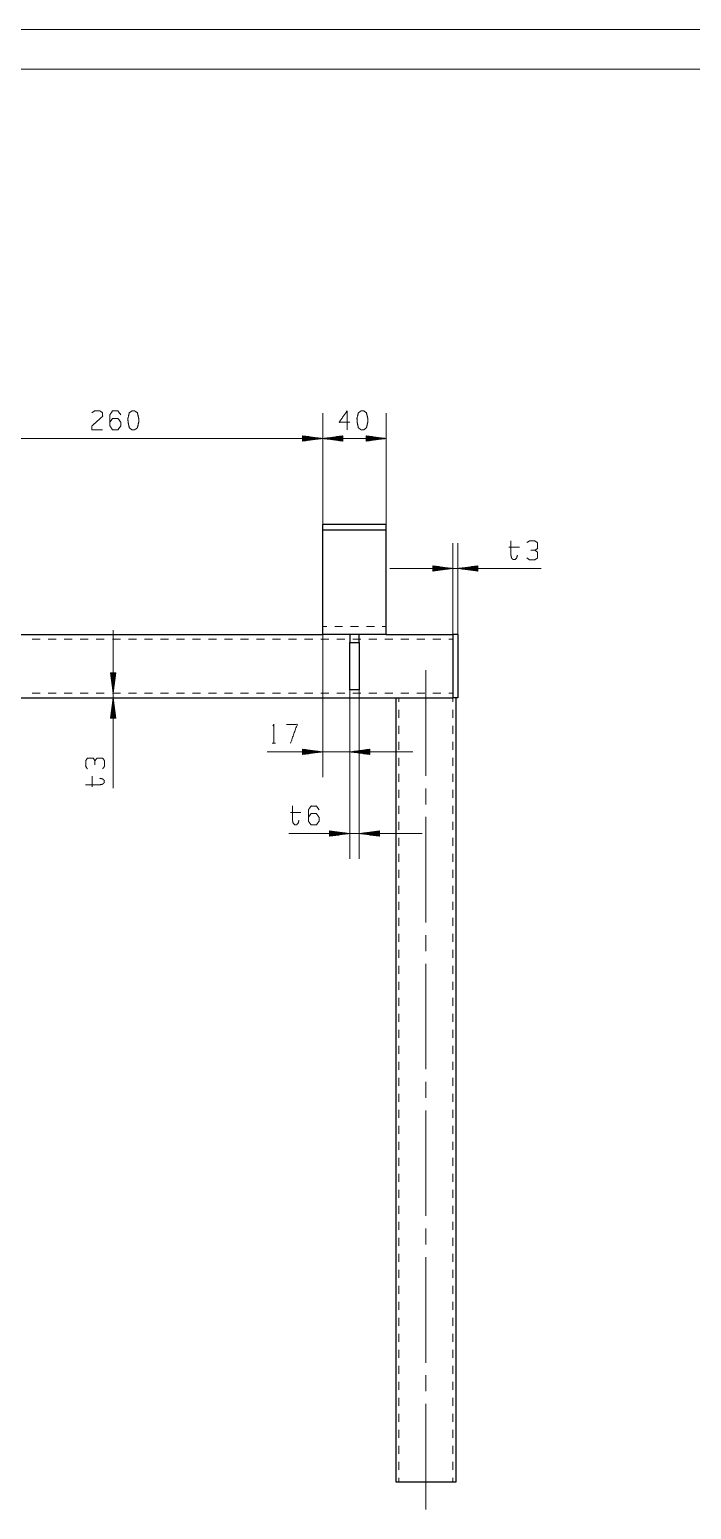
# Model space of a CAD drawing. Header units: millimetres. Extents: x 0 to 420, y 0 to 297.
# Drawn here: x 119.5 to 202.9, y 110.7 to 297 of the extents above; entities that cross this region are included whole.
import ezdxf

# ---------------------------------------------------------------- set-up
doc = ezdxf.new("R2010")
doc.units = ezdxf.units.MM
doc.layers.add('101', color=7, linetype='Continuous', true_color=0xffffff)

msp = doc.modelspace()

# ---------------------------------------------------------------- linework, layer by layer
at = {"layer": '101', "color": 133, "linetype": 'Continuous', "lineweight": 18}
for p, q in [((420, 297), (0, 297)), ((415, 292), (25, 292))]:
    msp.add_line(p, q, dxfattribs=at)
at = {"layer": '101', "color": 22, "linetype": 'Continuous', "lineweight": 18}
for p, q in [((156.43, 234.68), (156.43, 248.69)), ((156.43, 234.68), (156.43, 248.69)), ((164.43, 234.68), (164.43, 248.69)), ((104.43, 245.52), (156.43, 245.52)), ((153.89, 245.85), (153.92, 245.85)), ((153.89, 245.85), (153.92, 245.85)), ((153.89, 245.85), (153.89, 245.18)), ((156.43, 245.52), (153.89, 245.85)), ((153.89, 245.8), (154.3, 245.8)), ((153.89, 245.75), (154.69, 245.75)), ((153.89, 245.7), (155.08, 245.7)), ((153.89, 245.65), (155.46, 245.65)), ((153.89, 245.59), (155.85, 245.59)), ((153.89, 245.54), (156.23, 245.54)), ((153.89, 245.18), (156.43, 245.52)), ((153.89, 245.49), (156.23, 245.49)), ((153.89, 245.44), (155.85, 245.44)), ((153.89, 245.39), (155.46, 245.39)), ((153.89, 245.34), (155.08, 245.34)), ((153.89, 245.29), (154.69, 245.29)), ((153.89, 245.24), (154.3, 245.24)), ((153.89, 245.19), (153.92, 245.19)), ((153.89, 245.19), (153.92, 245.19)), ((158.97, 245.85), (156.43, 245.52)), ((156.43, 245.52), (158.97, 245.18)), ((156.43, 245.52), (164.43, 245.52)), ((158.97, 245.54), (156.62, 245.54)), ((158.97, 245.49), (156.62, 245.49)), ((158.97, 245.59), (157, 245.59)), ((158.97, 245.44), (157, 245.44)), ((158.97, 245.65), (157.39, 245.65)), ((158.97, 245.39), (157.39, 245.39)), ((158.97, 245.7), (157.78, 245.7)), ((158.97, 245.34), (157.78, 245.34)), ((158.97, 245.75), (158.16, 245.75)), ((158.97, 245.29), (158.16, 245.29)), ((158.97, 245.8), (158.55, 245.8)), ((158.97, 245.24), (158.55, 245.24)), ((158.97, 245.85), (158.93, 245.85)), ((158.97, 245.85), (158.93, 245.85)), ((158.97, 245.19), (158.93, 245.19)), ((158.97, 245.19), (158.93, 245.19)), ((158.97, 245.18), (158.97, 245.85)), ((161.89, 245.85), (161.92, 245.85)), ((161.89, 245.85), (161.92, 245.85)), ((161.89, 245.85), (161.89, 245.18)), ((164.43, 245.52), (161.89, 245.85)), ((161.89, 245.8), (162.3, 245.8)), ((161.89, 245.75), (162.69, 245.75)), ((161.89, 245.7), (163.08, 245.7)), ((161.89, 245.65), (163.46, 245.65)), ((161.89, 245.59), (163.85, 245.59)), ((161.89, 245.54), (164.23, 245.54)), ((161.89, 245.18), (164.43, 245.52)), ((161.89, 245.49), (164.23, 245.49)), ((161.89, 245.44), (163.85, 245.44)), ((161.89, 245.39), (163.46, 245.39)), ((161.89, 245.34), (163.08, 245.34)), ((161.89, 245.29), (162.69, 245.29)), ((161.89, 245.24), (162.3, 245.24)), ((161.89, 245.19), (161.92, 245.19)), ((161.89, 245.19), (161.92, 245.19)), ((172.83, 220.85), (172.83, 232.33)), ((173.43, 220.85), (173.43, 232.33)), ((170.29, 229.49), (170.32, 229.49)), ((170.29, 229.49), (170.32, 229.49)), ((170.29, 229.49), (170.29, 228.82)), ((172.83, 229.16), (170.29, 229.49)), ((170.29, 229.43), (170.7, 229.43)), ((170.29, 229.38), (171.09, 229.38)), ((170.29, 229.33), (171.48, 229.33)), ((170.29, 229.28), (171.86, 229.28)), ((170.29, 229.23), (172.25, 229.23)), ((170.29, 229.18), (172.63, 229.18)), ((175.97, 229.49), (173.43, 229.16)), ((175.97, 229.18), (173.62, 229.18)), ((175.97, 229.23), (174, 229.23)), ((175.97, 229.28), (174.39, 229.28)), ((175.97, 229.33), (174.78, 229.33)), ((175.97, 229.38), (175.16, 229.38)), ((175.97, 229.43), (175.55, 229.43)), ((175.97, 229.49), (175.93, 229.49)), ((175.97, 229.49), (175.93, 229.49)), ((175.97, 228.82), (175.97, 229.49)), ((164.89, 229.16), (183.93, 229.16)), ((170.29, 228.82), (172.83, 229.16)), ((170.29, 229.13), (172.63, 229.13)), ((170.29, 229.08), (172.25, 229.08)), ((170.29, 229.03), (171.86, 229.03)), ((170.29, 228.98), (171.48, 228.98)), ((170.29, 228.93), (171.09, 228.93)), ((170.29, 228.88), (170.7, 228.88)), ((170.29, 228.83), (170.32, 228.83)), ((170.29, 228.83), (170.32, 228.83)), ((173.43, 229.16), (175.97, 228.82)), ((175.97, 229.13), (173.62, 229.13)), ((175.97, 229.08), (174, 229.08)), ((175.97, 229.03), (174.39, 229.03)), ((175.97, 228.98), (174.78, 228.98)), ((175.97, 228.93), (175.16, 228.93)), ((175.97, 228.88), (175.55, 228.88)), ((175.97, 228.83), (175.93, 228.83)), ((175.97, 228.83), (175.93, 228.83)), ((156.43, 221.85), (156.43, 202.88)), ((130.02, 201.48), (130.02, 221.39)), ((129.69, 215.99), (129.69, 215.96)), ((129.69, 215.99), (129.69, 215.96)), ((129.69, 215.99), (130.02, 213.45)), ((130.36, 215.99), (129.69, 215.99)), ((129.74, 215.99), (129.74, 215.57)), ((129.8, 215.99), (129.8, 215.19)), ((129.85, 215.99), (129.85, 214.8)), ((129.9, 215.99), (129.9, 214.42)), ((129.95, 215.99), (129.95, 214.03)), ((130, 215.99), (130, 213.65)), ((130.02, 213.45), (130.36, 215.99)), ((130.05, 215.99), (130.05, 213.65)), ((130.1, 215.99), (130.1, 214.03)), ((130.15, 215.99), (130.15, 214.42)), ((130.2, 215.99), (130.2, 214.8)), ((130.25, 215.99), (130.25, 215.19)), ((130.3, 215.99), (130.3, 215.57)), ((130.35, 215.99), (130.35, 215.96)), ((130.35, 215.99), (130.35, 215.96)), ((130.02, 212.85), (129.69, 210.31)), ((130, 210.31), (130, 212.66)), ((130.36, 210.31), (130.02, 212.85)), ((130.05, 210.31), (130.05, 212.66)), ((159.83, 213.85), (159.83, 202.88)), ((159.83, 213.85), (159.83, 192.6)), ((161.03, 213.85), (161.03, 192.6)), ((129.74, 210.31), (129.74, 210.73)), ((129.8, 210.31), (129.8, 211.12)), ((129.85, 210.31), (129.85, 211.5)), ((129.9, 210.31), (129.9, 211.89)), ((129.95, 210.31), (129.95, 212.27)), ((130.1, 210.31), (130.1, 212.27)), ((130.15, 210.31), (130.15, 211.89)), ((130.2, 210.31), (130.2, 211.5)), ((130.25, 210.31), (130.25, 211.12)), ((130.3, 210.31), (130.3, 210.73)), ((129.69, 210.31), (129.69, 210.34)), ((129.69, 210.31), (129.69, 210.34)), ((129.69, 210.31), (130.36, 210.31)), ((130.35, 210.31), (130.35, 210.34)), ((130.35, 210.31), (130.35, 210.34)), ((149.42, 206.06), (167.76, 206.06)), ((153.89, 206.39), (153.92, 206.39)), ((153.89, 206.39), (153.92, 206.39)), ((153.89, 206.39), (153.89, 205.72)), ((156.43, 206.06), (153.89, 206.39)), ((153.89, 206.34), (154.3, 206.34)), ((153.89, 206.29), (154.69, 206.29)), ((153.89, 206.23), (155.08, 206.23)), ((153.89, 206.18), (155.46, 206.18)), ((153.89, 206.13), (155.85, 206.13)), ((153.89, 206.08), (156.23, 206.08)), ((153.89, 205.72), (156.43, 206.06)), ((153.89, 206.03), (156.23, 206.03)), ((153.89, 205.98), (155.85, 205.98)), ((153.89, 205.93), (155.46, 205.93)), ((153.89, 205.88), (155.08, 205.88)), ((153.89, 205.83), (154.69, 205.83)), ((153.89, 205.78), (154.3, 205.78)), ((153.89, 205.73), (153.92, 205.73)), ((153.89, 205.73), (153.92, 205.73)), ((162.37, 206.39), (159.83, 206.06)), ((159.83, 206.06), (162.37, 205.72)), ((162.37, 206.08), (160.02, 206.08)), ((162.37, 206.03), (160.02, 206.03)), ((162.37, 206.13), (160.4, 206.13)), ((162.37, 205.98), (160.4, 205.98)), ((162.37, 206.18), (160.79, 206.18)), ((162.37, 205.93), (160.79, 205.93)), ((162.37, 206.23), (161.18, 206.23)), ((162.37, 205.88), (161.18, 205.88)), ((162.37, 206.29), (161.56, 206.29)), ((162.37, 205.83), (161.56, 205.83)), ((162.37, 206.34), (161.95, 206.34)), ((162.37, 205.78), (161.95, 205.78)), ((162.37, 206.39), (162.33, 206.39)), ((162.37, 206.39), (162.33, 206.39)), ((162.37, 205.73), (162.33, 205.73)), ((162.37, 205.73), (162.33, 205.73)), ((162.37, 205.72), (162.37, 206.39)), ((168.96, 195.77), (152.17, 195.77)), ((157.29, 196.11), (157.29, 195.44)), ((159.83, 195.77), (157.29, 196.11)), ((157.29, 196.1), (157.32, 196.1)), ((157.29, 196.1), (157.32, 196.1)), ((157.29, 196.05), (157.7, 196.05)), ((157.29, 196), (158.09, 196)), ((157.29, 195.95), (158.48, 195.95)), ((157.29, 195.9), (158.86, 195.9)), ((157.29, 195.85), (159.25, 195.85)), ((157.29, 195.8), (159.63, 195.8)), ((157.29, 195.44), (159.83, 195.77)), ((157.29, 195.75), (159.63, 195.75)), ((157.29, 195.69), (159.25, 195.69)), ((157.29, 195.64), (158.86, 195.64)), ((163.57, 196.11), (161.03, 195.77)), ((161.03, 195.77), (163.57, 195.44)), ((163.57, 195.8), (161.22, 195.8)), ((163.57, 195.75), (161.22, 195.75)), ((163.57, 195.85), (161.6, 195.85)), ((163.57, 195.69), (161.6, 195.69)), ((163.57, 195.9), (161.99, 195.9)), ((163.57, 195.64), (161.99, 195.64)), ((163.57, 195.95), (162.38, 195.95)), ((163.57, 196), (162.76, 196)), ((163.57, 196.05), (163.15, 196.05)), ((163.57, 196.1), (163.53, 196.1)), ((163.57, 196.1), (163.53, 196.1)), ((163.57, 195.44), (163.57, 196.11)), ((157.29, 195.59), (158.48, 195.59)), ((157.29, 195.54), (158.09, 195.54)), ((157.29, 195.49), (157.7, 195.49)), ((157.29, 195.44), (157.32, 195.44)), ((157.29, 195.44), (157.32, 195.44)), ((163.57, 195.59), (162.38, 195.59)), ((163.57, 195.54), (162.76, 195.54)), ((163.57, 195.49), (163.15, 195.49)), ((163.57, 195.44), (163.53, 195.44)), ((163.57, 195.44), (163.53, 195.44))]:
    msp.add_line(p, q, dxfattribs=at)
at = {"layer": '101', "color": 92, "linetype": 'Continuous', "lineweight": 25}
for p, q in [((156.43, 233.97), (156.43, 234.68)), ((164.43, 234.68), (156.43, 234.68)), ((156.43, 232.02), (156.43, 233.97)), ((164.43, 233.97), (156.43, 233.97)), ((164.43, 233.97), (164.43, 234.68)), ((164.43, 232.02), (164.43, 233.97)), ((156.43, 221.85), (156.43, 230.61)), ((164.43, 221.85), (164.43, 230.61)), ((104.43, 220.85), (156.43, 220.85)), ((164.43, 220.85), (156.43, 220.85)), ((164.43, 220.85), (172.83, 220.85)), ((172.83, 220.25), (172.83, 213.45)), ((93.12, 212.85), (167.73, 212.85)), ((165.63, 212.85), (165.63, 114.15)), ((171.12, 212.85), (172.83, 212.85)), ((173.23, 114.15), (173.23, 212.85))]:
    msp.add_line(p, q, dxfattribs=at)
at = {"layer": '101', "color": 72, "linetype": 'Continuous', "lineweight": 18}
for p, q in [((179.87, 231.82), (181.2, 231.82)), ((150.06, 207.15), (150.48, 207.15)), ((127.36, 201.65), (127.36, 202.98)), ((152.35, 198.44), (153.68, 198.44))]:
    msp.add_line(p, q, dxfattribs=at)
at = {"layer": '101', "color": 53, "linetype": 'Continuous', "lineweight": 18}
for p, q in [((156.93, 221.85), (156.43, 221.85)), ((158.93, 221.85), (157.93, 221.85)), ((160.93, 221.85), (159.93, 221.85)), ((162.93, 221.85), (161.93, 221.85)), ((164.43, 221.85), (163.93, 221.85)), ((119.83, 220.25), (120.84, 220.25)), ((121.85, 220.25), (122.85, 220.25)), ((123.86, 220.25), (124.87, 220.25)), ((125.88, 220.25), (126.89, 220.25)), ((127.9, 220.25), (128.91, 220.25)), ((129.92, 220.25), (130.93, 220.25)), ((131.94, 220.25), (132.95, 220.25)), ((133.96, 220.25), (134.97, 220.25)), ((135.98, 220.25), (136.99, 220.25)), ((138, 220.25), (139.01, 220.25)), ((140.02, 220.25), (141.03, 220.25)), ((142.04, 220.25), (143.05, 220.25)), ((144.05, 220.25), (145.06, 220.25)), ((146.07, 220.25), (147.08, 220.25)), ((148.09, 220.25), (149.1, 220.25)), ((150.11, 220.25), (151.12, 220.25)), ((152.13, 220.25), (153.14, 220.25)), ((154.15, 220.25), (155.16, 220.25)), ((156.17, 220.25), (157.18, 220.25)), ((158.19, 220.25), (159.2, 220.25)), ((160.21, 220.25), (161.22, 220.25)), ((162.23, 220.25), (163.24, 220.25)), ((164.25, 220.25), (165.25, 220.25)), ((166.26, 220.25), (167.27, 220.25)), ((168.28, 220.25), (169.29, 220.25)), ((170.3, 220.25), (171.31, 220.25)), ((172.32, 220.25), (172.83, 220.25)), ((119.83, 213.45), (120.84, 213.45)), ((121.85, 213.45), (122.85, 213.45)), ((123.86, 213.45), (124.87, 213.45)), ((125.88, 213.45), (126.89, 213.45)), ((127.9, 213.45), (128.91, 213.45)), ((129.92, 213.45), (130.93, 213.45)), ((131.94, 213.45), (132.95, 213.45)), ((133.96, 213.45), (134.97, 213.45)), ((135.98, 213.45), (136.99, 213.45)), ((138, 213.45), (139.01, 213.45)), ((140.02, 213.45), (141.03, 213.45)), ((142.04, 213.45), (143.05, 213.45)), ((144.05, 213.45), (145.06, 213.45)), ((146.07, 213.45), (147.08, 213.45)), ((148.09, 213.45), (149.1, 213.45)), ((150.11, 213.45), (151.12, 213.45)), ((152.13, 213.45), (153.14, 213.45)), ((154.15, 213.45), (155.16, 213.45)), ((156.17, 213.45), (157.18, 213.45)), ((158.19, 213.45), (159.2, 213.45)), ((160.21, 213.45), (161.22, 213.45)), ((162.23, 213.45), (163.24, 213.45)), ((164.25, 213.45), (165.25, 213.45)), ((166.03, 212.85), (166.03, 212.35)), ((166.26, 213.45), (167.27, 213.45)), ((168.28, 213.45), (169.29, 213.45)), ((170.3, 213.45), (171.31, 213.45)), ((172.32, 213.45), (172.83, 213.45)), ((172.83, 212.35), (172.83, 212.85)), ((166.03, 211.34), (166.03, 210.33)), ((172.83, 210.33), (172.83, 211.34)), ((166.03, 209.33), (166.03, 208.32)), ((172.83, 208.32), (172.83, 209.33)), ((166.03, 207.31), (166.03, 206.31)), ((172.83, 206.31), (172.83, 207.31)), ((166.03, 205.3), (166.03, 204.29)), ((172.83, 204.29), (172.83, 205.3)), ((166.03, 203.28), (166.03, 202.28)), ((172.83, 202.28), (172.83, 203.28)), ((166.03, 201.27), (166.03, 200.26)), ((172.83, 200.26), (172.83, 201.27)), ((166.03, 199.26), (166.03, 198.25)), ((172.83, 198.25), (172.83, 199.26)), ((166.03, 197.24), (166.03, 196.23)), ((172.83, 196.23), (172.83, 197.24)), ((166.03, 195.23), (166.03, 194.22)), ((172.83, 194.22), (172.83, 195.23)), ((166.03, 193.21), (166.03, 192.21)), ((172.83, 192.21), (172.83, 193.21)), ((166.03, 191.2), (166.03, 190.19)), ((172.83, 190.19), (172.83, 191.2)), ((166.03, 189.18), (166.03, 188.18)), ((172.83, 188.18), (172.83, 189.18)), ((166.03, 187.17), (166.03, 186.16)), ((172.83, 186.16), (172.83, 187.17)), ((166.03, 185.16), (166.03, 184.15)), ((172.83, 184.15), (172.83, 185.16)), ((166.03, 183.14), (166.03, 182.13)), ((172.83, 182.13), (172.83, 183.14)), ((166.03, 181.13), (166.03, 180.12)), ((172.83, 180.12), (172.83, 181.13)), ((166.03, 179.11), (166.03, 178.11)), ((172.83, 178.11), (172.83, 179.11)), ((166.03, 177.1), (166.03, 176.09)), ((172.83, 176.09), (172.83, 177.1)), ((166.03, 175.08), (166.03, 174.08)), ((172.83, 174.08), (172.83, 175.08)), ((166.03, 173.07), (166.03, 172.06)), ((172.83, 172.06), (172.83, 173.07)), ((166.03, 171.06), (166.03, 170.05)), ((172.83, 170.05), (172.83, 171.06)), ((166.03, 169.04), (166.03, 168.03)), ((172.83, 168.03), (172.83, 169.04)), ((166.03, 167.03), (166.03, 166.02)), ((172.83, 166.02), (172.83, 167.03)), ((166.03, 165.01), (166.03, 164.01)), ((172.83, 164.01), (172.83, 165.01)), ((166.03, 163), (166.03, 161.99)), ((172.83, 161.99), (172.83, 163)), ((166.03, 160.98), (166.03, 159.98)), ((172.83, 159.98), (172.83, 160.98)), ((166.03, 158.97), (166.03, 157.96)), ((172.83, 157.96), (172.83, 158.97)), ((166.03, 156.96), (166.03, 155.95)), ((172.83, 155.95), (172.83, 156.96)), ((166.03, 154.94), (166.03, 153.93)), ((172.83, 153.93), (172.83, 154.94)), ((166.03, 152.93), (166.03, 151.92)), ((172.83, 151.92), (172.83, 152.93)), ((166.03, 150.91), (166.03, 149.91)), ((172.83, 149.91), (172.83, 150.91)), ((166.03, 148.9), (166.03, 147.89)), ((172.83, 147.89), (172.83, 148.9)), ((166.03, 146.88), (166.03, 145.88)), ((172.83, 145.88), (172.83, 146.88)), ((166.03, 144.87), (166.03, 143.86)), ((172.83, 143.86), (172.83, 144.87)), ((166.03, 142.86), (166.03, 141.85)), ((172.83, 141.85), (172.83, 142.86)), ((166.03, 140.84), (166.03, 139.83)), ((172.83, 139.83), (172.83, 140.84)), ((166.03, 138.83), (166.03, 137.82)), ((172.83, 137.82), (172.83, 138.83)), ((166.03, 136.81), (166.03, 135.81)), ((172.83, 135.81), (172.83, 136.81)), ((166.03, 134.8), (166.03, 133.79)), ((172.83, 133.79), (172.83, 134.8)), ((166.03, 132.78), (166.03, 131.78)), ((172.83, 131.78), (172.83, 132.78)), ((166.03, 130.77), (166.03, 129.76)), ((172.83, 129.76), (172.83, 130.77)), ((166.03, 128.76), (166.03, 127.75)), ((172.83, 127.75), (172.83, 128.76)), ((166.03, 126.74), (166.03, 125.73)), ((172.83, 125.73), (172.83, 126.74)), ((166.03, 124.73), (166.03, 123.72)), ((172.83, 123.72), (172.83, 124.73)), ((166.03, 122.71), (166.03, 121.71)), ((172.83, 121.71), (172.83, 122.71)), ((166.03, 120.7), (166.03, 119.69)), ((172.83, 119.69), (172.83, 120.7)), ((166.03, 118.68), (166.03, 117.68)), ((172.83, 117.68), (172.83, 118.68)), ((166.03, 116.67), (166.03, 115.66)), ((172.83, 115.66), (172.83, 116.67)), ((166.03, 114.66), (166.03, 114.15)), ((172.83, 114.15), (172.83, 114.66))]:
    msp.add_line(p, q, dxfattribs=at)
at = {"layer": '101', "color": 72, "linetype": 'Continuous', "lineweight": 25}
for p, q in [((159.83, 220.85), (159.83, 219.85)), ((161.03, 219.85), (161.03, 220.85)), ((173.43, 220.85), (172.83, 220.85)), ((172.83, 220.25), (172.83, 213.45)), ((173.43, 220.25), (173.43, 213.45)), ((159.83, 213.85), (159.83, 219.85)), ((159.83, 219.85), (161.03, 219.85)), ((161.03, 219.85), (161.03, 213.85)), ((161.03, 213.85), (159.83, 213.85)), ((173.43, 212.85), (172.83, 212.85))]:
    msp.add_line(p, q, dxfattribs=at)
at = {"layer": '101', "color": 151, "linetype": 'Continuous', "lineweight": 18}
for p, q in [((169.43, 199.44), (169.43, 201.45)), ((169.43, 184.56), (169.43, 197.86)), ((169.43, 180.97), (169.43, 182.98)), ((169.43, 166.09), (169.43, 179.38)), ((169.43, 162.5), (169.43, 164.51)), ((169.43, 147.62), (169.43, 160.91)), ((169.43, 144.03), (169.43, 146.03)), ((169.43, 129.15), (169.43, 142.44)), ((169.43, 125.55), (169.43, 127.56))]:
    msp.add_line(p, q, dxfattribs=at)
at = {"layer": '101', "color": 72, "linetype": 'Continuous', "lineweight": 18}
for points, knots in [([(127.35, 248.76), (127.67, 248.99), (128.35, 248.99), (128.69, 248.76), (128.69, 248.29), (127.33, 247.09), (127.35, 246.61), (128.69, 246.61)], [0, 0, 0.069692, 0.192978, 0.265274, 0.350225, 0.674739, 0.759752, 1, 1]), ([(129.62, 247.56), (129.94, 248.04), (130.63, 248.04), (130.97, 247.56), (130.97, 247.09), (130.63, 246.61), (129.94, 246.61), (129.62, 247.09), (129.62, 248.51), (129.94, 248.99), (130.63, 248.99), (130.97, 248.51)], [0, 0, 0.076962, 0.16976, 0.248071, 0.312017, 0.390331, 0.483128, 0.560093, 0.751929, 0.828891, 0.921689, 1, 1]), ([(132.73, 246.61), (133.07, 246.86), (133.24, 247.56), (133.24, 248.04), (133.07, 248.76), (132.73, 248.99), (132.39, 248.99), (132.06, 248.76), (131.88, 248.04), (131.9, 247.56), (132.06, 246.86), (132.39, 246.61), (132.73, 246.61)], [0, 0, 0.067527, 0.183973, 0.260584, 0.380943, 0.446141, 0.500306, 0.565503, 0.685863, 0.762526, 0.878309, 0.945835, 1, 1]), ([(159.83, 247.56), (158.49, 247.56), (159.49, 248.99), (159.49, 246.61)], [0, 0, 0.245869, 0.565293, 1, 1]), ([(161.59, 246.61), (161.93, 246.86), (162.1, 247.56), (162.1, 248.04), (161.93, 248.76), (161.59, 248.99), (161.26, 248.99), (160.92, 248.76), (160.74, 248.04), (160.76, 247.56), (160.92, 246.86), (161.26, 246.61), (161.59, 246.61)], [0, 0, 0.067527, 0.183973, 0.260584, 0.380943, 0.446141, 0.500306, 0.565503, 0.685863, 0.762526, 0.878309, 0.945835, 1, 1]), ([(180.95, 230.82), (180.86, 230.47), (180.67, 230.27), (180.42, 230.27), (180.21, 230.47), (180.14, 230.82), (180.14, 232.65)], [0, 0, 0.107404, 0.190393, 0.264018, 0.350755, 0.456994, 1, 1]), ([(183.16, 231.45), (183.49, 231.67), (183.49, 232.4), (183.16, 232.62), (182.47, 232.62), (182.13, 232.4)], [0, 0, 0.153877, 0.429855, 0.583732, 0.846129, 1, 1]), ([(182.15, 230.47), (182.47, 230.25), (183.16, 230.25), (183.49, 230.47), (183.49, 231.2), (183.16, 231.45), (182.64, 231.45)], [0, 0, 0.124118, 0.343684, 0.472445, 0.703375, 0.836734, 1, 1]), ([(150.13, 209.32), (150.27, 209.52), (150.27, 207.15)], [0, 0, 0.093486, 1, 1]), ([(152.37, 207.15), (153.22, 209.52), (151.88, 209.52)], [0, 0, 0.65247, 1, 1]), ([(127.73, 204.94), (127.51, 205.27), (126.78, 205.27), (126.56, 204.94), (126.56, 204.25), (126.78, 203.91)], [0, 0, 0.153872, 0.429851, 0.583722, 0.846128, 1, 1]), ([(128.71, 203.93), (128.93, 204.25), (128.93, 204.94), (128.71, 205.27), (127.98, 205.27), (127.73, 204.94), (127.73, 204.42)], [0, 0, 0.124118, 0.343691, 0.472446, 0.703376, 0.836728, 1, 1]), ([(128.36, 202.73), (128.71, 202.64), (128.91, 202.45), (128.91, 202.2), (128.71, 201.99), (128.36, 201.92), (126.53, 201.92)], [0, 0, 0.107408, 0.190398, 0.264022, 0.350761, 0.457002, 1, 1]), ([(153.43, 197.44), (153.34, 197.09), (153.15, 196.89), (152.9, 196.89), (152.69, 197.09), (152.62, 197.44), (152.62, 199.26)], [0, 0, 0.107404, 0.190397, 0.264021, 0.350761, 0.456999, 1, 1]), ([(154.63, 197.81), (154.95, 198.29), (155.63, 198.29), (155.97, 197.81), (155.97, 197.34), (155.63, 196.86), (154.95, 196.86), (154.63, 197.34), (154.63, 198.76), (154.95, 199.24), (155.63, 199.24), (155.97, 198.76)], [0, 0, 0.076963, 0.16976, 0.248072, 0.312019, 0.39033, 0.483128, 0.560091, 0.751928, 0.828891, 0.921688, 1, 1])]:
    msp.add_open_spline(points, degree=1, knots=knots, dxfattribs=at)
at = {"layer": '101', "color": 92, "linetype": 'Continuous', "lineweight": 25}
for points in [[(156.43, 230.61), (156.43, 232.02)], [(164.43, 230.61), (164.43, 232.02)], [(172.83, 220.85), (172.83, 220.25)], [(167.73, 212.85), (169.43, 212.85)], [(169.43, 212.85), (171.12, 212.85)], [(172.83, 213.45), (172.83, 212.85)]]:
    msp.add_open_spline(points, degree=1, dxfattribs=at)
for points, knots in [([(156.43, 220.85), (156.43, 220.99), (156.43, 221.85)], [0, 0, 0.133966, 1, 1]), ([(164.43, 220.85), (164.43, 220.99), (164.43, 221.85)], [0, 0, 0.133966, 1, 1]), ([(165.63, 114.15), (165.76, 114.15), (166.74, 114.15), (167.53, 114.15), (169.43, 114.15)], [0, 0, 0.034074, 0.292893, 0.499999, 1, 1]), ([(169.43, 114.15), (170.41, 114.15), (172.11, 114.15), (172.72, 114.15), (173.23, 114.15)], [0, 0, 0.258818, 0.707106, 0.866025, 1, 1])]:
    msp.add_open_spline(points, degree=1, knots=knots, dxfattribs=at)
at = {"layer": '101', "color": 72, "linetype": 'Continuous', "lineweight": 25}
for points in [[(172.83, 220.85), (172.83, 220.25)], [(173.43, 220.85), (173.43, 220.25)], [(172.83, 213.45), (172.83, 212.85)], [(173.43, 213.45), (173.43, 212.85)]]:
    msp.add_open_spline(points, degree=1, dxfattribs=at)
at = {"layer": '101', "color": 151, "linetype": 'Continuous', "lineweight": 18}
for points, knots in [([(169.43, 203.04), (169.43, 213.15), (169.43, 216.33)], [0, 0, 0.761105, 1, 1]), ([(169.43, 110.68), (169.43, 113.85), (169.43, 123.97)], [0, 0, 0.238895, 1, 1])]:
    msp.add_open_spline(points, degree=1, knots=knots, dxfattribs=at)

doc.saveas('drawing.dxf')
